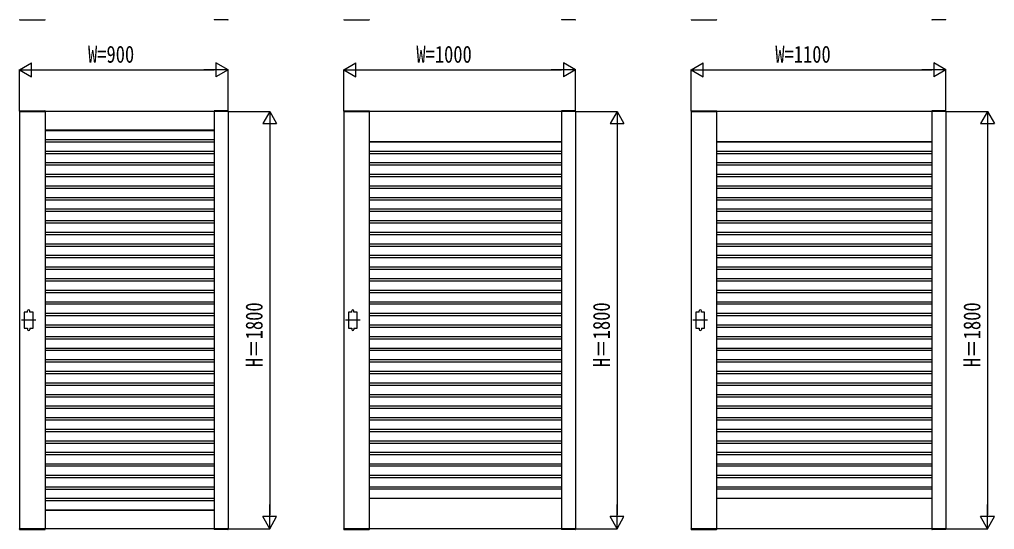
# Model space of a CAD drawing. Units: millimetres, scale not verified. Extents: x -10512 to 10512, y -7425 to 7425.
# Drawn here: x 237 to 4448, y -2916 to -715 of the extents above; entities that cross this region are included whole.
import ezdxf
from ezdxf.enums import TextEntityAlignment as Align

# ---------------------------------------------------------------- set-up
doc = ezdxf.new("R2010")
doc.units = ezdxf.units.MM
doc.header["$LTSCALE"] = 30
doc.layers.add('0-3_YKK_A1', color=4, linetype='Continuous')
doc.layers.add('0-4_YKK_D', color=6, linetype='Continuous')
doc.styles.add('ＭＳ ゴシック', font='')
doc.styles.get('ＭＳ ゴシック').set_extended_font_data('MS Gothic')

msp = doc.modelspace()

# ---------------------------------------------------------------- linework, layer by layer
at = {"layer": '0-3_YKK_A1'}
for p, q in [((238.18, -716), (346.92, -716)), ((1136.92, -716), (1078.18, -716)), ((1638.18, -716), (1746.92, -716)), ((2636.92, -716), (2578.18, -716)), ((3138.18, -716), (3246.92, -716)), ((4236.92, -716), (4178.18, -716)), ((237.18, -1109.95), (237.05, -1112.5)), ((237.05, -1112.5), (348.05, -1112.5)), ((237.55, -1112.5), (237.55, -2912.5)), ((1137.55, -1112.5), (237.55, -1112.5)), ((238.18, -1109), (346.92, -1109)), ((347.55, -1112.5), (347.55, -2912.5)), ((347.92, -1109.95), (348.05, -1112.5)), ((1077.18, -1109.95), (1077.05, -1112.5)), ((1138.05, -1112.5), (1077.05, -1112.5)), ((1077.55, -1112.5), (1077.55, -2912.5)), ((1136.92, -1109), (1078.18, -1109)), ((1137.55, -1112.5), (1137.55, -2912.5)), ((1137.92, -1109.95), (1138.05, -1112.5)), ((1637.18, -1109.95), (1637.05, -1112.5)), ((1637.05, -1112.5), (1748.05, -1112.5)), ((1637.55, -1112.5), (1637.55, -2912.5)), ((2637.55, -1112.5), (1637.55, -1112.5)), ((1638.18, -1109), (1746.92, -1109)), ((1747.55, -1112.5), (1747.55, -2912.5)), ((1747.92, -1109.95), (1748.05, -1112.5)), ((2577.18, -1109.95), (2577.05, -1112.5)), ((2638.05, -1112.5), (2577.05, -1112.5)), ((2577.55, -1112.5), (2577.55, -2912.5)), ((2636.92, -1109), (2578.18, -1109)), ((2637.55, -1112.5), (2637.55, -2912.5)), ((2637.92, -1109.95), (2638.05, -1112.5)), ((3137.18, -1109.95), (3137.05, -1112.5)), ((3137.05, -1112.5), (3248.05, -1112.5)), ((3137.55, -1112.5), (3137.55, -2912.5)), ((4237.55, -1112.5), (3137.55, -1112.5)), ((3138.18, -1109), (3246.92, -1109)), ((3247.55, -1112.5), (3247.55, -2912.5)), ((3247.92, -1109.95), (3248.05, -1112.5)), ((4177.18, -1109.95), (4177.05, -1112.5)), ((4238.05, -1112.5), (4177.05, -1112.5)), ((4177.55, -1112.5), (4177.55, -2912.5)), ((4236.92, -1109), (4178.18, -1109)), ((4237.55, -1112.5), (4237.55, -2912.5)), ((4237.92, -1109.95), (4238.05, -1112.5)), ((1077.55, -1192.5), (347.55, -1192.5)), ((347.55, -1193.6), (1077.55, -1193.6)), ((347.55, -1233.6), (1077.55, -1233.6)), ((347.55, -1242.8), (1077.55, -1242.8)), ((2577.55, -1242.5), (1747.55, -1242.5)), ((1747.55, -1243.6), (2577.55, -1243.6)), ((4177.55, -1242.5), (3247.55, -1242.5)), ((3247.55, -1243.6), (4177.55, -1243.6)), ((347.55, -1282.8), (1077.55, -1282.8)), ((347.55, -1292.8), (1077.55, -1292.8)), ((1747.55, -1283.6), (2577.55, -1283.6)), ((1747.55, -1292.8), (2577.55, -1292.8)), ((3247.55, -1283.6), (4177.55, -1283.6)), ((3247.55, -1292.8), (4177.55, -1292.8)), ((347.55, -1332.8), (1077.55, -1332.8)), ((347.55, -1342.8), (1077.55, -1342.8)), ((1747.55, -1332.8), (2577.55, -1332.8)), ((1747.55, -1342.8), (2577.55, -1342.8)), ((3247.55, -1332.8), (4177.55, -1332.8)), ((3247.55, -1342.8), (4177.55, -1342.8)), ((347.55, -1382.8), (1077.55, -1382.8)), ((1747.55, -1382.8), (2577.55, -1382.8)), ((3247.55, -1382.8), (4177.55, -1382.8)), ((347.55, -1392.8), (1077.55, -1392.8)), ((1747.55, -1392.8), (2577.55, -1392.8)), ((3247.55, -1392.8), (4177.55, -1392.8)), ((347.55, -1432.8), (1077.55, -1432.8)), ((347.55, -1442.8), (1077.55, -1442.8)), ((1747.55, -1432.8), (2577.55, -1432.8)), ((1747.55, -1442.8), (2577.55, -1442.8)), ((3247.55, -1432.8), (4177.55, -1432.8)), ((3247.55, -1442.8), (4177.55, -1442.8)), ((347.55, -1482.8), (1077.55, -1482.8)), ((347.55, -1492.8), (1077.55, -1492.8)), ((1747.55, -1482.8), (2577.55, -1482.8)), ((1747.55, -1492.8), (2577.55, -1492.8)), ((3247.55, -1482.8), (4177.55, -1482.8)), ((3247.55, -1492.8), (4177.55, -1492.8)), ((347.55, -1532.8), (1077.55, -1532.8)), ((347.55, -1542.8), (1077.55, -1542.8)), ((1747.55, -1532.8), (2577.55, -1532.8)), ((1747.55, -1542.8), (2577.55, -1542.8)), ((3247.55, -1532.8), (4177.55, -1532.8)), ((3247.55, -1542.8), (4177.55, -1542.8)), ((347.55, -1582.8), (1077.55, -1582.8)), ((347.55, -1592.8), (1077.55, -1592.8)), ((1747.55, -1582.8), (2577.55, -1582.8)), ((1747.55, -1592.8), (2577.55, -1592.8)), ((3247.55, -1582.8), (4177.55, -1582.8)), ((3247.55, -1592.8), (4177.55, -1592.8)), ((347.55, -1632.8), (1077.55, -1632.8)), ((1747.55, -1632.8), (2577.55, -1632.8)), ((3247.55, -1632.8), (4177.55, -1632.8)), ((347.55, -1642.8), (1077.55, -1642.8)), ((347.55, -1682.8), (1077.55, -1682.8)), ((1747.55, -1642.8), (2577.55, -1642.8)), ((1747.55, -1682.8), (2577.55, -1682.8)), ((3247.55, -1642.8), (4177.55, -1642.8)), ((3247.55, -1682.8), (4177.55, -1682.8)), ((347.55, -1692.8), (1077.55, -1692.8)), ((1747.55, -1692.8), (2577.55, -1692.8)), ((3247.55, -1692.8), (4177.55, -1692.8)), ((347.55, -1732.8), (1077.55, -1732.8)), ((347.55, -1742.8), (1077.55, -1742.8)), ((1747.55, -1732.8), (2577.55, -1732.8)), ((1747.55, -1742.8), (2577.55, -1742.8)), ((3247.55, -1732.8), (4177.55, -1732.8)), ((3247.55, -1742.8), (4177.55, -1742.8)), ((347.55, -1782.8), (1077.55, -1782.8)), ((347.55, -1792.8), (1077.55, -1792.8)), ((1747.55, -1782.8), (2577.55, -1782.8)), ((1747.55, -1792.8), (2577.55, -1792.8)), ((3247.55, -1782.8), (4177.55, -1782.8)), ((3247.55, -1792.8), (4177.55, -1792.8)), ((347.55, -1832.8), (1077.55, -1832.8)), ((347.55, -1842.8), (1077.55, -1842.8)), ((1747.55, -1832.8), (2577.55, -1832.8)), ((1747.55, -1842.8), (2577.55, -1842.8)), ((3247.55, -1832.8), (4177.55, -1832.8)), ((3247.55, -1842.8), (4177.55, -1842.8)), ((347.55, -1882.8), (1077.55, -1882.8)), ((347.55, -1892.8), (1077.55, -1892.8)), ((1747.55, -1882.8), (2577.55, -1882.8)), ((1747.55, -1892.8), (2577.55, -1892.8)), ((3247.55, -1882.8), (4177.55, -1882.8)), ((3247.55, -1892.8), (4177.55, -1892.8)), ((347.55, -1932.8), (1077.55, -1932.8)), ((1747.55, -1932.8), (2577.55, -1932.8)), ((3247.55, -1932.8), (4177.55, -1932.8)), ((271.55, -1977.5), (271.55, -1972.5)), ((281.55, -1977.5), (281.55, -1972.5)), ((347.55, -1942.8), (1077.55, -1942.8)), ((1671.55, -1977.5), (1671.55, -1972.5)), ((1681.55, -1977.5), (1681.55, -1972.5)), ((1747.55, -1942.8), (2577.55, -1942.8)), ((3171.55, -1977.5), (3171.55, -1972.5)), ((3181.55, -1977.5), (3181.55, -1972.5)), ((3247.55, -1942.8), (4177.55, -1942.8)), ((308.05, -2012.5), (245.05, -2012.5)), ((347.55, -1982.8), (1077.55, -1982.8)), ((347.55, -1992.8), (1077.55, -1992.8)), ((1708.05, -2012.5), (1645.05, -2012.5)), ((1747.55, -1982.8), (2577.55, -1982.8)), ((1747.55, -1992.8), (2577.55, -1992.8)), ((3208.05, -2012.5), (3145.05, -2012.5)), ((3247.55, -1982.8), (4177.55, -1982.8)), ((3247.55, -1992.8), (4177.55, -1992.8)), ((271.55, -2047.5), (271.55, -2052.5)), ((281.55, -2047.5), (281.55, -2052.5)), ((347.55, -2032.8), (1077.55, -2032.8)), ((347.55, -2042.8), (1077.55, -2042.8)), ((1671.55, -2047.5), (1671.55, -2052.5)), ((1681.55, -2047.5), (1681.55, -2052.5)), ((1747.55, -2032.8), (2577.55, -2032.8)), ((1747.55, -2042.8), (2577.55, -2042.8)), ((3171.55, -2047.5), (3171.55, -2052.5)), ((3181.55, -2047.5), (3181.55, -2052.5)), ((3247.55, -2032.8), (4177.55, -2032.8)), ((3247.55, -2042.8), (4177.55, -2042.8)), ((347.55, -2082.8), (1077.55, -2082.8)), ((347.55, -2092.8), (1077.55, -2092.8)), ((1747.55, -2082.8), (2577.55, -2082.8)), ((1747.55, -2092.8), (2577.55, -2092.8)), ((3247.55, -2082.8), (4177.55, -2082.8)), ((3247.55, -2092.8), (4177.55, -2092.8)), ((347.55, -2132.8), (1077.55, -2132.8)), ((347.55, -2142.8), (1077.55, -2142.8)), ((1747.55, -2132.8), (2577.55, -2132.8)), ((1747.55, -2142.8), (2577.55, -2142.8)), ((3247.55, -2132.8), (4177.55, -2132.8)), ((3247.55, -2142.8), (4177.55, -2142.8)), ((347.55, -2182.8), (1077.55, -2182.8)), ((1747.55, -2182.8), (2577.55, -2182.8)), ((3247.55, -2182.8), (4177.55, -2182.8)), ((347.55, -2192.8), (1077.55, -2192.8)), ((1747.55, -2192.8), (2577.55, -2192.8)), ((3247.55, -2192.8), (4177.55, -2192.8)), ((347.55, -2232.8), (1077.55, -2232.8)), ((347.55, -2242.8), (1077.55, -2242.8)), ((1747.55, -2232.8), (2577.55, -2232.8)), ((1747.55, -2242.8), (2577.55, -2242.8)), ((3247.55, -2232.8), (4177.55, -2232.8)), ((3247.55, -2242.8), (4177.55, -2242.8)), ((347.55, -2282.8), (1077.55, -2282.8)), ((347.55, -2292.8), (1077.55, -2292.8)), ((1747.55, -2282.8), (2577.55, -2282.8)), ((1747.55, -2292.8), (2577.55, -2292.8)), ((3247.55, -2282.8), (4177.55, -2282.8)), ((3247.55, -2292.8), (4177.55, -2292.8)), ((347.55, -2332.8), (1077.55, -2332.8)), ((347.55, -2342.8), (1077.55, -2342.8)), ((1747.55, -2332.8), (2577.55, -2332.8)), ((1747.55, -2342.8), (2577.55, -2342.8)), ((3247.55, -2332.8), (4177.55, -2332.8)), ((3247.55, -2342.8), (4177.55, -2342.8)), ((347.55, -2382.8), (1077.55, -2382.8)), ((347.55, -2392.8), (1077.55, -2392.8)), ((1747.55, -2382.8), (2577.55, -2382.8)), ((1747.55, -2392.8), (2577.55, -2392.8)), ((3247.55, -2382.8), (4177.55, -2382.8)), ((3247.55, -2392.8), (4177.55, -2392.8)), ((347.55, -2432.8), (1077.55, -2432.8)), ((1747.55, -2432.8), (2577.55, -2432.8)), ((3247.55, -2432.8), (4177.55, -2432.8)), ((347.55, -2442.8), (1077.55, -2442.8)), ((347.55, -2482.8), (1077.55, -2482.8)), ((1747.55, -2442.8), (2577.55, -2442.8)), ((1747.55, -2482.8), (2577.55, -2482.8)), ((3247.55, -2442.8), (4177.55, -2442.8)), ((3247.55, -2482.8), (4177.55, -2482.8)), ((347.55, -2492.8), (1077.55, -2492.8)), ((1747.55, -2492.8), (2577.55, -2492.8)), ((3247.55, -2492.8), (4177.55, -2492.8)), ((347.55, -2532.8), (1077.55, -2532.8)), ((347.55, -2542.8), (1077.55, -2542.8)), ((1747.55, -2532.8), (2577.55, -2532.8)), ((1747.55, -2542.8), (2577.55, -2542.8)), ((3247.55, -2532.8), (4177.55, -2532.8)), ((3247.55, -2542.8), (4177.55, -2542.8)), ((347.55, -2582.8), (1077.55, -2582.8)), ((347.55, -2592.8), (1077.55, -2592.8)), ((1747.55, -2582.8), (2577.55, -2582.8)), ((1747.55, -2592.8), (2577.55, -2592.8)), ((3247.55, -2582.8), (4177.55, -2582.8)), ((3247.55, -2592.8), (4177.55, -2592.8)), ((347.55, -2632.8), (1077.55, -2632.8)), ((1077.55, -2642.8), (347.55, -2642.8)), ((1747.55, -2632.8), (2577.55, -2632.8)), ((2577.55, -2642.8), (1747.55, -2642.8)), ((3247.55, -2632.8), (4177.55, -2632.8)), ((4177.55, -2642.8), (3247.55, -2642.8)), ((1077.55, -2682.8), (347.55, -2682.8)), ((1077.55, -2692.8), (347.55, -2692.8)), ((2577.55, -2682.8), (1747.55, -2682.8)), ((2577.55, -2692.8), (1747.55, -2692.8)), ((4177.55, -2682.8), (3247.55, -2682.8)), ((4177.55, -2692.8), (3247.55, -2692.8)), ((1077.55, -2732.8), (347.55, -2732.8)), ((2577.55, -2732.8), (1747.55, -2732.8)), ((4177.55, -2732.8), (3247.55, -2732.8)), ((1077.55, -2742.8), (347.55, -2742.8)), ((2577.55, -2742.3), (1747.55, -2742.3)), ((4177.55, -2742.3), (3247.55, -2742.3)), ((1077.55, -2782.8), (347.55, -2782.8)), ((1077.55, -2792), (347.55, -2792)), ((2577.55, -2782), (1747.55, -2782)), ((2577.55, -2782.5), (1747.55, -2782.5)), ((4177.55, -2782), (3247.55, -2782)), ((4177.55, -2782.5), (3247.55, -2782.5)), ((347.55, -2832), (1077.55, -2832)), ((1077.55, -2832.5), (347.55, -2832.5)), ((237.05, -2912.5), (348.05, -2912.5)), ((237.18, -2915.05), (237.05, -2912.5)), ((1137.55, -2912.5), (237.55, -2912.5)), ((238.18, -2916), (346.92, -2916)), ((347.92, -2915.05), (348.05, -2912.5)), ((1138.05, -2912.5), (1077.05, -2912.5)), ((1077.18, -2915.05), (1077.05, -2912.5)), ((1136.92, -2916), (1078.18, -2916)), ((1137.92, -2915.05), (1138.05, -2912.5)), ((1637.05, -2912.5), (1748.05, -2912.5)), ((1637.18, -2915.05), (1637.05, -2912.5)), ((2637.55, -2912.5), (1637.55, -2912.5)), ((1638.18, -2916), (1746.92, -2916)), ((1747.92, -2915.05), (1748.05, -2912.5)), ((2638.05, -2912.5), (2577.05, -2912.5)), ((2577.18, -2915.05), (2577.05, -2912.5)), ((2636.92, -2916), (2578.18, -2916)), ((2637.92, -2915.05), (2638.05, -2912.5)), ((3137.05, -2912.5), (3248.05, -2912.5)), ((3137.18, -2915.05), (3137.05, -2912.5)), ((4237.55, -2912.5), (3137.55, -2912.5)), ((3138.18, -2916), (3246.92, -2916)), ((3247.92, -2915.05), (3248.05, -2912.5)), ((4238.05, -2912.5), (4177.05, -2912.5)), ((4177.18, -2915.05), (4177.05, -2912.5)), ((4236.92, -2916), (4178.18, -2916)), ((4237.92, -2915.05), (4238.05, -2912.5))]:
    msp.add_line(p, q, dxfattribs=at)
for points in [[(271.55, -1977.5), (257.55, -1977.5), (257.55, -2047.5), (271.55, -2047.5)], [(281.55, -2047.5), (295.55, -2047.5), (295.55, -1977.5), (281.55, -1977.5)], [(1671.55, -1977.5), (1657.55, -1977.5), (1657.55, -2047.5), (1671.55, -2047.5)], [(1681.55, -2047.5), (1695.55, -2047.5), (1695.55, -1977.5), (1681.55, -1977.5)], [(3171.55, -1977.5), (3157.55, -1977.5), (3157.55, -2047.5), (3171.55, -2047.5)], [(3181.55, -2047.5), (3195.55, -2047.5), (3195.55, -1977.5), (3181.55, -1977.5)]]:
    msp.add_lwpolyline(points, dxfattribs=at)
for centre, radius, start, end in [((238.18, -715), 1, 183, 270), ((346.92, -715), 1, 270, 357), ((1078.18, -715), 1, 183, 270), ((1136.92, -715), 1, 270, 357), ((1638.18, -715), 1, 183, 270), ((1746.92, -715), 1, 270, 357), ((2578.18, -715), 1, 183, 270), ((2636.92, -715), 1, 270, 357), ((3138.18, -715), 1, 183, 270), ((3246.92, -715), 1, 270, 357), ((4178.18, -715), 1, 183, 270), ((4236.92, -715), 1, 270, 357), ((238.18, -1110), 1, 90, 177), ((346.92, -1110), 1, 3, 90), ((1078.18, -1110), 1, 90, 177), ((1136.92, -1110), 1, 3, 90), ((1638.18, -1110), 1, 90, 177), ((1746.92, -1110), 1, 3, 90), ((2578.18, -1110), 1, 90, 177), ((2636.92, -1110), 1, 3, 90), ((3138.18, -1110), 1, 90, 177), ((3246.92, -1110), 1, 3, 90), ((4178.18, -1110), 1, 90, 177), ((4236.92, -1110), 1, 3, 90), ((276.55, -1972.5), 5, 0, 180), ((1676.55, -1972.5), 5, 0, 180), ((3176.55, -1972.5), 5, 0, 180), ((276.55, -2052.5), 5, 180, 0), ((1676.55, -2052.5), 5, 180, 0), ((3176.55, -2052.5), 5, 180, 0), ((238.18, -2915), 1, 183, 270), ((346.92, -2915), 1, 270, 357), ((1078.18, -2915), 1, 183, 270), ((1136.92, -2915), 1, 270, 357), ((1638.18, -2915), 1, 183, 270), ((1746.92, -2915), 1, 270, 357), ((2578.18, -2915), 1, 183, 270), ((2636.92, -2915), 1, 270, 357), ((3138.18, -2915), 1, 183, 270), ((3246.92, -2915), 1, 270, 357), ((4178.18, -2915), 1, 183, 270), ((4236.92, -2915), 1, 270, 357)]:
    msp.add_arc(centre, radius, start, end, dxfattribs=at)
at = {"layer": '0-4_YKK_D'}
for p, q in [((237.55, -932.5), (289.51, -902.5)), ((289.51, -962.5), (289.51, -902.5)), ((1137.55, -932.5), (1085.59, -902.5)), ((1085.59, -902.5), (1085.59, -962.5)), ((1637.55, -932.5), (1689.51, -902.5)), ((1689.51, -962.5), (1689.51, -902.5)), ((2637.55, -932.5), (2585.59, -902.5)), ((2585.59, -902.5), (2585.59, -962.5)), ((3137.55, -932.5), (3189.51, -902.5)), ((3189.51, -962.5), (3189.51, -902.5)), ((4237.55, -932.5), (4185.59, -902.5)), ((4185.59, -902.5), (4185.59, -962.5)), ((237.55, -1110.5), (237.55, -931.5)), ((237.55, -932.5), (289.51, -962.5)), ((237.55, -932.5), (341.47, -932.5)), ((297.55, -932.5), (1077.55, -932.5)), ((1137.55, -932.5), (1033.63, -932.5)), ((1137.55, -932.5), (1085.59, -962.5)), ((1137.55, -1110.5), (1137.55, -931.5)), ((1637.55, -1110.5), (1637.55, -931.5)), ((1637.55, -932.5), (1689.51, -962.5)), ((1637.55, -932.5), (1741.47, -932.5)), ((1697.55, -932.5), (2577.55, -932.5)), ((2637.55, -932.5), (2533.63, -932.5)), ((2637.55, -932.5), (2585.59, -962.5)), ((2637.55, -1110.5), (2637.55, -931.5)), ((3137.55, -1110.5), (3137.55, -931.5)), ((3137.55, -932.5), (3189.51, -962.5)), ((3137.55, -932.5), (3241.47, -932.5)), ((3197.55, -932.5), (4177.55, -932.5)), ((4237.55, -932.5), (4133.63, -932.5)), ((4237.55, -932.5), (4185.59, -962.5)), ((4237.55, -1110.5), (4237.55, -931.5)), ((1139.55, -1112.5), (1318.55, -1112.5)), ((1317.55, -1112.5), (1287.55, -1164.46)), ((1317.55, -1112.5), (1347.55, -1164.46)), ((1317.55, -1112.5), (1317.55, -1216.42)), ((2639.55, -1112.5), (2818.55, -1112.5)), ((2817.55, -1112.5), (2787.55, -1164.46)), ((2817.55, -1112.5), (2847.55, -1164.46)), ((2817.55, -1112.5), (2817.55, -1216.42)), ((4239.55, -1112.5), (4418.55, -1112.5)), ((4417.55, -1112.5), (4387.55, -1164.46)), ((4417.55, -1112.5), (4447.55, -1164.46)), ((4417.55, -1112.5), (4417.55, -1216.42)), ((1287.55, -1164.46), (1347.55, -1164.46)), ((1317.55, -1172.5), (1317.55, -2852.5)), ((2787.55, -1164.46), (2847.55, -1164.46)), ((2817.55, -1172.5), (2817.55, -2852.5)), ((4387.55, -1164.46), (4447.55, -1164.46)), ((4417.55, -1172.5), (4417.55, -2852.5)), ((1317.55, -2912.5), (1317.55, -2808.58)), ((2817.55, -2912.5), (2817.55, -2808.58)), ((4417.55, -2912.5), (4417.55, -2808.58)), ((1317.55, -2912.5), (1287.55, -2860.54)), ((1347.55, -2860.54), (1287.55, -2860.54)), ((1317.55, -2912.5), (1347.55, -2860.54)), ((2817.55, -2912.5), (2787.55, -2860.54)), ((2847.55, -2860.54), (2787.55, -2860.54)), ((2817.55, -2912.5), (2847.55, -2860.54)), ((4417.55, -2912.5), (4387.55, -2860.54)), ((4447.55, -2860.54), (4387.55, -2860.54)), ((4417.55, -2912.5), (4447.55, -2860.54)), ((1139.55, -2912.5), (1318.55, -2912.5)), ((2639.55, -2912.5), (2818.55, -2912.5)), ((4239.55, -2912.5), (4418.55, -2912.5))]:
    msp.add_line(p, q, dxfattribs=at)

# ---------------------------------------------------------------- texts
at = {"layer": '0-4_YKK_D', "style": 'ＭＳ ゴシック', "width": 0.8}
for s, p in [('W=900', (532.88, -923.5)), ('W=1000', (1950.88, -923.5)), ('W=1100', (3500.88, -923.5))]:
    msp.add_text(s, height=73.31, dxfattribs=at).set_placement(p, align=Align.BOTTOM_LEFT)
for p in [(1308.55, -2215.17), (2808.55, -2215.17), (4408.55, -2215.17)]:
    msp.add_text('H＝1800', height=73.31, rotation=90, dxfattribs=at).set_placement(p, align=Align.BOTTOM_LEFT)

doc.saveas('drawing.dxf')
